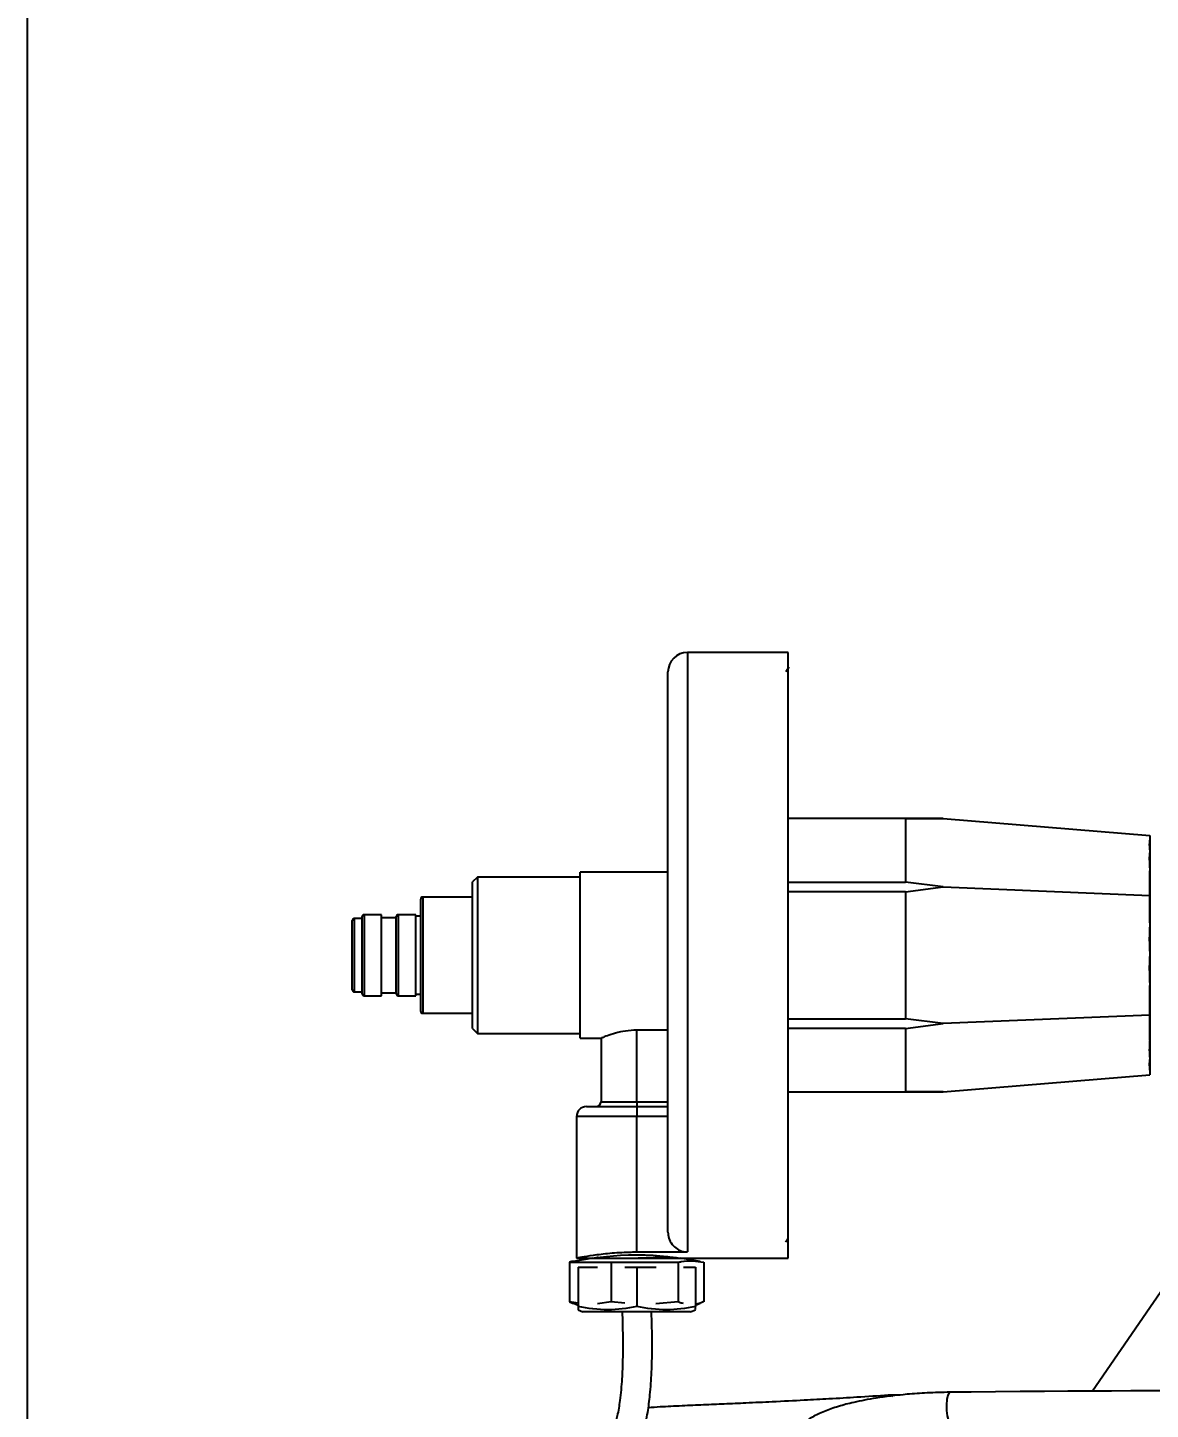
# Model space of a CAD drawing. Extents: x 150 to 4150, y 50 to 2920.
# Drawn here: x 1827.4 to 2114.6, y 2212.7 to 2566.3 of the extents above; entities that cross this region are included whole.
import ezdxf

# ---------------------------------------------------------------- set-up
doc = ezdxf.new("R2010")
doc.units = 0
doc.header["$LTSCALE"] = 10
doc.linetypes.add('SLD-KATı', pattern=[0])
doc.layers.get('0').update_dxf_attribs({"linetype": 'CONTINUOUS'})
doc.styles.add('SLDTEXTSTYLE1', font='GOTHIC.TTF', dxfattribs={"width": 0.913})
doc.dimstyles.new('SLDDIMSTYLE1', dxfattribs={"dimtxt": 35, "dimasz": 33.02, "dimexe": 0, "dimexo": 0.0625, "dimgap": 8.75, "dimtad": 1, "dimdec": 0, "dimlfac": 0.4, "dimrnd": 1e-09, "dimzin": 12, "dimtxsty": 'SLDTEXTSTYLE1', "dimsah": 1, "dimcen": 0.09, "dimazin": 3, "dimtfac": 1, "dimtdec": 0, "dimtofl": 0, "dimtmove": 0, "dimatfit": 3, "dimtolj": 1, "dimtzin": 12})

# ---------------------------------------------------------------- blocks, each defined once
blk = doc.blocks.new('_D_6')
at = {"color": 7, "linetype": 'SLD-KATı'}
for p, q in [((1827.42, 2075.93), (1827.42, 2774.35)), ((2420.73, 2483.92), (2420.73, 2774.35)), ((2420.73, 2764.35), (1827.42, 2764.35))]:
    blk.add_line(p, q, dxfattribs=at)
for points in [[(1827.42, 2764.35), (1860.44, 2759.27), (1860.44, 2769.43)], [(2420.73, 2764.35), (2387.71, 2769.43), (2387.71, 2759.27)]]:
    blk.add_solid(points, dxfattribs=at)
at = {"color": 7, "linetype": 'SLD-KATı', "insert": (2084.92, 2809.05), "char_height": 35, "attachment_point": 1, "style": 'SLDTEXTSTYLE1'}
blk.add_mtext('237', dxfattribs=at)

msp = doc.modelspace()

# ---------------------------------------------------------------- linework, layer by layer
at = {"color": 7, "linetype": 'SLD-KATı'}
for p, q in [((2021.98, 2406.41), (1996.23, 2406.41)), ((2021.98, 2251.41), (2021.98, 2406.41)), ((1991.23, 2258.06), (1991.23, 2401.41)), ((2061.6, 2363.91), (2021.98, 2363.91)), ((2051.98, 2363.89), (2021.98, 2363.89)), ((2051.98, 2363.89), (2061.6, 2363.91)), ((2051.98, 2363.89), (2051.98, 2347.64)), ((2061.6, 2363.91), (2114.48, 2359.54)), ((2114.48, 2359.54), (2114.48, 2358.53)), ((2114.48, 2358.53), (2114.48, 2355.44)), ((2114.48, 2355.44), (2114.48, 2350.47)), ((1942.48, 2348.91), (1941.23, 2347.66)), ((1968.73, 2348.91), (1942.48, 2348.91)), ((1942.48, 2348.91), (1942.48, 2308.91)), ((1991.23, 2350.16), (1968.73, 2350.16)), ((1968.73, 2307.66), (1968.73, 2350.16)), ((2114.48, 2337.22), (2114.48, 2350.47)), ((2114.48, 2350.47), (2114.48, 2344.23)), ((1941.23, 2310.16), (1941.23, 2347.66)), ((2021.98, 2347.64), (2051.98, 2347.64)), ((2051.98, 2345.16), (2021.98, 2345.16)), ((2061.6, 2346.41), (2051.98, 2347.64)), ((2051.98, 2345.16), (2061.6, 2346.41)), ((2051.98, 2345.16), (2051.98, 2312.67)), ((2061.6, 2346.41), (2114.48, 2344.23)), ((1927.98, 2314.54), (1927.98, 2343.29)), ((1941.23, 2343.79), (1928.48, 2343.79)), ((2114.48, 2344.23), (2114.48, 2336.98)), ((1910.48, 2320.04), (1910.48, 2337.79)), ((1912.98, 2338.29), (1910.98, 2338.29)), ((1912.98, 2319.04), (1912.98, 2338.79)), ((1917.98, 2339.29), (1913.48, 2339.29)), ((1917.98, 2318.54), (1917.98, 2339.29)), ((1921.73, 2338.51), (1917.98, 2338.51)), ((1921.73, 2319.04), (1921.73, 2338.79)), ((1926.73, 2339.29), (1922.23, 2339.29)), ((1926.73, 2318.54), (1926.73, 2339.29)), ((1927.98, 2338.91), (1926.73, 2338.91)), ((2114.48, 2336.98), (2114.48, 2328.91)), ((2114.48, 2328.91), (2114.48, 2320.85)), ((2114.48, 2307.11), (2114.48, 2321.13)), ((2114.48, 2320.85), (2114.48, 2313.6)), ((1910.98, 2319.54), (1912.98, 2319.54)), ((1913.48, 2318.54), (1917.98, 2318.54)), ((1917.98, 2319.31), (1921.73, 2319.31)), ((1922.23, 2318.54), (1926.73, 2318.54)), ((1926.73, 2318.91), (1927.98, 2318.91)), ((1928.48, 2314.04), (1941.23, 2314.04)), ((2114.48, 2313.6), (2061.6, 2311.41)), ((2114.48, 2313.6), (2114.48, 2307.36)), ((1941.23, 2310.16), (1942.48, 2308.91)), ((1991.23, 2309.72), (1983.23, 2309.72)), ((1983.23, 2291.41), (1983.23, 2309.72)), ((2021.98, 2312.67), (2051.98, 2312.67)), ((2051.98, 2310.19), (2021.98, 2310.19)), ((2061.6, 2311.41), (2051.98, 2312.67)), ((2051.98, 2310.19), (2061.6, 2311.41)), ((2051.98, 2310.19), (2051.98, 2293.94)), ((1942.48, 2308.91), (1968.73, 2308.91)), ((1968.73, 2307.66), (1974.19, 2307.66)), ((1974.1, 2307.7), (1974.1, 2291.41)), ((2114.48, 2307.36), (2114.48, 2302.39)), ((2114.48, 2302.39), (2114.48, 2299.3)), ((2114.48, 2299.3), (2114.48, 2298.29)), ((2061.6, 2293.91), (2114.48, 2298.29)), ((2021.98, 2293.94), (2051.98, 2293.94)), ((2021.98, 2293.91), (2061.6, 2293.91)), ((2061.6, 2293.91), (2051.98, 2293.94)), ((1970.35, 2290.16), (1983.23, 2290.16)), ((1983.23, 2291.41), (1983.23, 2290.16)), ((1983.23, 2291.41), (1991.23, 2291.41)), ((1983.23, 2290.16), (1983.23, 2287.66)), ((1983.23, 2290.16), (1991.23, 2290.16)), ((1967.85, 2287.66), (1967.85, 2251.41)), ((1983.23, 2252.96), (1983.23, 2287.66)), ((1991.23, 2287.66), (1983.23, 2287.66)), ((2128.06, 2258.5), (2099.86, 2217.33)), ((1983.23, 2252.96), (1996.23, 2252.96)), ((1966.06, 2250.34), (1976.66, 2250.34)), ((1966.06, 2250.34), (1966.06, 2240.21)), ((1972.01, 2251.41), (1967.02, 2250.54)), ((1967.85, 2251.41), (1972.01, 2251.41)), ((1972.01, 2251.41), (1994.45, 2251.41)), ((1976.66, 2250.34), (1976.66, 2240.21)), ((1976.66, 2250.34), (1993.83, 2250.34)), ((1993.23, 2251.41), (1993.23, 2251.54)), ((1993.83, 2250.34), (1993.83, 2240.21)), ((1999.44, 2250.54), (1994.45, 2251.41)), ((1994.45, 2251.41), (2021.98, 2251.41)), ((2000.39, 2250.34), (2000.39, 2240.21)), ((1968.23, 2249.09), (1973.17, 2249.09)), ((1968.23, 2249.09), (1968.23, 2238.96)), ((1980.17, 2249.09), (1983.23, 2249.09)), ((1983.23, 2249.09), (1988.17, 2249.09)), ((1983.23, 2249.09), (1983.23, 2238.96)), ((1995.17, 2249.09), (1998.23, 2249.09)), ((1998.23, 2249.09), (1998.23, 2238.96)), ((1968.23, 2239.88), (1966.06, 2240.21)), ((1967.02, 2239.81), (1968.23, 2239.37)), ((1976.66, 2240.21), (1973.16, 2239.65)), ((1980.18, 2239.87), (1976.66, 2240.21)), ((1993.83, 2240.21), (1988.15, 2239.65)), ((1998.23, 2239.37), (1999.44, 2239.81)), ((1968.23, 2238.12), (1969.48, 2237.66)), ((1983.23, 2237.66), (1969.48, 2237.66)), ((1996.98, 2237.66), (1983.23, 2237.66)), ((1996.98, 2237.66), (1998.23, 2238.12))]:
    msp.add_line(p, q, dxfattribs=at)
at = {"color": 8, "linetype": 'SLD-KATı'}
for p, q in [((1996.23, 2406.41), (1996.23, 2252.96)), ((1928.48, 2343.79), (1928.48, 2314.04)), ((1910.98, 2338.29), (1910.98, 2319.54)), ((1913.48, 2339.29), (1913.48, 2318.54)), ((1922.23, 2339.29), (1922.23, 2318.54)), ((1974.1, 2291.41), (1983.23, 2291.41)), ((1983.23, 2287.66), (1967.85, 2287.66))]:
    msp.add_line(p, q, dxfattribs=at)
at = {"color": 7, "linetype": 'SLD-KATı', "flags": 128}
for points in [[(2022.12, 2402.66), (2021.73, 2401.98), (2021.4, 2401.41)], [(1973.35, 2251.56), (1973.15, 2251.53), (1972.32, 2251.41), (1973.15, 2251.53), (1975.52, 2251.82), (1979.06, 2252.11), (1981.1, 2252.2), (1983.23, 2252.23), (1985.36, 2252.2), (1987.41, 2252.11), (1990.94, 2251.82), (1993.3, 2251.53), (1994.14, 2251.41), (1994.14, 2251.41)], [(2048.52, 2216.09), (2048.09, 2216.26), (2047.61, 2216.27)], [(2050.64, 2208.8), (2056.19, 2208.83), (2062.09, 2208.86), (2068.21, 2208.91), (2074.47, 2208.96), (2080.75, 2209.01), (2086.97, 2209.07), (2093.02, 2209.13), (2098.81, 2209.2), (2104.25, 2209.27), (2109.25, 2209.34), (2113.74, 2209.41), (2117.63, 2209.48), (2120.89, 2209.54), (2123.45, 2209.6), (2125.3, 2209.66), (2126.48, 2209.73), (2126.79, 2209.76), (2127.11, 2209.81), (2127.44, 2209.89), (2127.88, 2210.05), (2128.61, 2210.45), (2129.39, 2211.21), (2129.98, 2212.33), (2130.16, 2213.68), (2129.85, 2215.02), (2129.27, 2215.93), (2128.61, 2216.54), (2127.98, 2216.91), (2127.51, 2217.09), (2127.21, 2217.17), (2126.97, 2217.22), (2126.7, 2217.25), (2126.34, 2217.28), (2125.36, 2217.31), (2123.67, 2217.34), (2121.14, 2217.36), (2117.94, 2217.37), (2114.1, 2217.38), (2109.67, 2217.37), (2104.72, 2217.35), (2099.32, 2217.33), (2093.56, 2217.3), (2087.53, 2217.26), (2081.32, 2217.21), (2075.04, 2217.16), (2068.78, 2217.1), (2063.37, 2217.05), (2063.37, 2217.05)]]:
    msp.add_lwpolyline(points, dxfattribs=at)
at = {"color": 8, "linetype": 'SLD-KATı', "flags": 128}
msp.add_lwpolyline([(2063.37, 2217.05), (2063.13, 2216.93), (2062.8, 2216.29), (2062.55, 2215.2), (2062.44, 2213.82), (2062.48, 2212.36), (2062.66, 2211.04), (2062.95, 2210.07), (2063.31, 2209.59), (2063.45, 2209.55)], dxfattribs=at)
at = {"color": 7, "linetype": 'SLD-KATı'}
for centre, radius, start, end in [((1996.23, 2401.41), 5, 90, 180), ((1928.48, 2343.29), 0.5, 90, 180), ((1910.98, 2337.79), 0.5, 90, 180), ((1913.48, 2338.79), 0.5, 90, 180), ((1922.23, 2338.79), 0.5, 90, 180), ((1910.98, 2320.04), 0.5, 180, 270), ((1913.48, 2319.04), 0.5, 180, 270), ((1922.23, 2319.04), 0.5, 180, 270), ((1928.48, 2314.54), 0.5, 180, 270), ((1970.35, 2287.66), 2.5, 90, 180), ((1972.85, 2291.41), 1.25, 270, 0), ((2047.68, 2214.29), 1.99, 58.138, 93.2306)]:
    msp.add_arc(centre, radius, start, end, dxfattribs=at)
for points, knots in [([(2114.48, 2358.53), (2114.42, 2358.12), (2114.3, 2357.37), (2114.45, 2356.17), (2114.48, 2355.52), (2114.48, 2355.44)], [0, 0, 0, 0, 0.517457, 0.940546, 1, 1, 1, 1]), ([(2114.48, 2355.44), (2114.41, 2354.78), (2114.32, 2353.84), (2114.43, 2352.14), (2114.46, 2351.12), (2114.48, 2350.47)], [0, 0, 0, 0, 0.456166, 0.654179, 1, 1, 1, 1]), ([(2114.48, 2336.98), (2114.42, 2335.6), (2114.3, 2333.11), (2114.45, 2330.39), (2114.48, 2329.08), (2114.48, 2328.91)], [0, 0, 0, 0, 0.5174569, 0.9405476, 1, 1, 1, 1]), ([(2114.48, 2328.91), (2114.41, 2327.67), (2114.32, 2325.9), (2114.43, 2323.2), (2114.46, 2321.77), (2114.48, 2320.85)], [0, 0, 0, 0, 0.456164, 0.654173, 1, 1, 1, 1]), ([(1983.23, 2309.72), (1982.26, 2309.68), (1980.32, 2309.59), (1977.69, 2308.98), (1975.6, 2308.29), (1974.28, 2307.74), (1974.22, 2307.71), (1974.19, 2307.7)], [0, 0, 0, 0, 0.201023, 0.401573, 0.614163, 0.836481, 1, 1, 1, 1]), ([(2114.48, 2307.36), (2114.42, 2306.4), (2114.3, 2304.65), (2114.45, 2303.14), (2114.48, 2302.47), (2114.48, 2302.39)], [0, 0, 0, 0, 0.517462, 0.940547, 1, 1, 1, 1]), ([(2114.48, 2302.39), (2114.41, 2301.81), (2114.32, 2300.97), (2114.43, 2299.98), (2114.46, 2299.56), (2114.48, 2299.3)], [0, 0, 0, 0, 0.456164, 0.654177, 1, 1, 1, 1]), ([(1991.23, 2258.06), (1991.24, 2257.82), (1991.28, 2256.98), (1991.73, 2255.6), (1992.81, 2254.2), (1994.27, 2253.26), (1995.49, 2252.97), (1996.14, 2252.96), (1996.23, 2252.96)], [0, 0, 0, 0, 0.094405, 0.316711, 0.537051, 0.753244, 0.965023, 1, 1, 1, 1]), ([(2021.35, 2255.45), (2021.43, 2255.58), (2021.64, 2255.94), (2021.84, 2256.3), (2021.97, 2256.52)], [0, 0, 0, 0, 0.368937, 1, 1, 1, 1]), ([(1968.04, 2251.45), (1967.99, 2251.44), (1967.77, 2251.4), (1969.13, 2251.67), (1971.98, 2252.15), (1976.22, 2252.68), (1980.22, 2252.93), (1982.59, 2252.95), (1983.23, 2252.96)], [0, 0, 0, 0, 0.067967, 0.278258, 0.489889, 0.705142, 0.9208, 1, 1, 1, 1]), ([(1967.05, 2250.51), (1966.99, 2250.51), (1966.66, 2250.52), (1966.34, 2250.42), (1966.06, 2250.34)], [0, 0, 0, 0, 0.1724006, 1, 1, 1, 1]), ([(1983.23, 2251.41), (1984.52, 2251.47), (1987.11, 2251.57), (1989.96, 2251.7), (1990.91, 2251.77), (1991.18, 2251.79)], [0, 0, 0, 0, 0.415551, 0.831111, 1, 1, 1, 1]), ([(1993.83, 2250.34), (1994.1, 2250.4), (1996.28, 2250.89), (1998.47, 2250.6), (2000.39, 2250.34)], [0, 0, 0, 0, 0.124535, 1, 1, 1, 1]), ([(1966.06, 2240.21), (1966.31, 2240.08), (1966.64, 2239.91), (1966.97, 2239.86), (1967.05, 2239.84)], [0, 0, 0, 0, 0.761185, 1, 1, 1, 1]), ([(1968.23, 2238.96), (1968.23, 2238.85), (1968.23, 2238.34), (1968.23, 2238.25), (1968.23, 2238.18)], [0, 0, 0, 0, 0.229984, 1, 1, 1, 1]), ([(1983.23, 2238.96), (1980.77, 2238.55), (1975.77, 2237.7), (1970.77, 2238.54), (1968.23, 2238.96)], [0, 0, 0, 0, 0.4912164, 1, 1, 1, 1]), ([(1998.23, 2238.96), (1995.77, 2238.55), (1990.77, 2237.7), (1985.77, 2238.54), (1983.23, 2238.96)], [0, 0, 0, 0, 0.491209, 1, 1, 1, 1]), ([(1995.17, 2239.78), (1994.97, 2239.81), (1994.52, 2239.86), (1994.07, 2240.09), (1993.83, 2240.21)], [0, 0, 0, 0, 0.439305, 1, 1, 1, 1]), ([(2000.39, 2240.21), (2000.35, 2240.19), (1999.63, 2239.85), (1998.91, 2239.72), (1998.23, 2239.59)], [0, 0, 0, 0, 0.060746, 1, 1, 1, 1]), ([(1998.23, 2238.19), (1998.23, 2238.26), (1998.23, 2238.34), (1998.23, 2238.85), (1998.23, 2238.96)], [0, 0, 0, 0, 0.770006, 1, 1, 1, 1]), ([(1979.51, 2237.66), (1979.57, 2235.57), (1979.7, 2231.47), (1979.67, 2225.73), (1979.46, 2220.2), (1979.03, 2215.34), (1978.35, 2211.25), (1977.6, 2208.38), (1976.54, 2205.58), (1975.42, 2203.78), (1974.38, 2202.44), (1973.92, 2201.88), (1973, 2200.83), (1971.96, 2199.53), (1970.71, 2197.62), (1969.8, 2195.83), (1968.85, 2193.38), (1968.39, 2190.57), (1968.91, 2187.82), (1970.08, 2185.67), (1971.98, 2183.54), (1975.36, 2181.26), (1980.7, 2178.88), (1986.91, 2176.9), (1992.55, 2175.48), (1997.44, 2174.43), (2002.46, 2173.5), (2008.39, 2172.58), (2015.05, 2171.77), (2022.19, 2171.13), (2030.3, 2170.67), (2035.5, 2170.68), (2038.31, 2170.69)], [0, 0, 0, 0, 0.045894, 0.0900795, 0.1263228, 0.1690986, 0.2016194, 0.2269321, 0.2476128, 0.2886326, 0.2990787, 0.3042728, 0.3095306, 0.3306073, 0.3419319, 0.3589627, 0.3766427, 0.403509, 0.4291827, 0.4477725, 0.464705, 0.5026358, 0.5505261, 0.6077647, 0.6555198, 0.6826398, 0.7197892, 0.7689144, 0.8141075, 0.8669529, 0.9283169, 1, 1, 1, 1]), ([(2038.18, 2178.19), (2035.65, 2178.18), (2030.92, 2178.17), (2023.57, 2178.55), (2017.03, 2179.1), (2010.82, 2179.82), (2005.18, 2180.65), (2000.28, 2181.52), (1995.63, 2182.47), (1990.48, 2183.7), (1984.8, 2185.4), (1980.49, 2187.13), (1977.98, 2188.55), (1976.78, 2189.44), (1976.12, 2190.19), (1976.02, 2190.57), (1976.12, 2191.3), (1976.42, 2192.15), (1976.88, 2193.24), (1977.48, 2194.29), (1978.14, 2195.23), (1978.95, 2196.23), (1979.75, 2197.2), (1981.29, 2199.08), (1982.69, 2201.24), (1984.06, 2204.12), (1985.2, 2207.61), (1986.08, 2211.74), (1986.71, 2216.72), (1987.11, 2222.64), (1987.24, 2229.78), (1987.09, 2234.97), (1987.01, 2237.66)], [0, 0, 0, 0, 0.069919, 0.130146, 0.182452, 0.227703, 0.277793, 0.316818, 0.3458, 0.391851, 0.446126, 0.495939, 0.515993, 0.53256, 0.545612, 0.563369, 0.575575, 0.588834, 0.600454, 0.609657, 0.618099, 0.626864, 0.642849, 0.660366, 0.69022, 0.720567, 0.752646, 0.793054, 0.830896, 0.877599, 0.936285, 1, 1, 1, 1]), ([(2047.57, 2216.28), (2044.94, 2216.1), (2040.11, 2215.78), (2032.88, 2215.35), (2025.7, 2214.96), (2018.6, 2214.61), (2011.67, 2214.29), (2005.75, 2214.04), (2000.23, 2213.8), (1994.67, 2213.55), (1989.83, 2213.32), (1987.2, 2213.15), (1986.2, 2213.09)], [0, 0, 0, 0, 0.1546269, 0.2840814, 0.3925694, 0.5237005, 0.6255866, 0.7058021, 0.7816411, 0.8616312, 0.947385, 1, 1, 1, 1]), ([(2063.37, 2217.05), (2061.4, 2217.01), (2057.58, 2216.92), (2051.06, 2216.45), (2044.67, 2215.66), (2039.01, 2214.56), (2034.68, 2213.42), (2031.16, 2212.19), (2028.11, 2210.74), (2025.84, 2209.2), (2024.15, 2207.26), (2023.27, 2205.37), (2023.18, 2202.82), (2024.21, 2200.63), (2025.59, 2199.18), (2026.95, 2198.58), (2027.53, 2198.32)], [0, 0, 0, 0, 0.070959, 0.13735, 0.255056, 0.352792, 0.432034, 0.516773, 0.600433, 0.683416, 0.741853, 0.795845, 0.844363, 0.896, 0.955597, 1, 1, 1, 1]), ([(2050.62, 2216.3), (2049.96, 2216.3), (2049, 2216.29), (2048.1, 2216.29), (2047.82, 2216.29)], [0, 0, 0, 0, 0.686551, 1, 1, 1, 1])]:
    msp.add_open_spline(points, degree=3, knots=knots, dxfattribs=at)

# ---------------------------------------------------------------- dimensions: what is measured, and where the dimension line sits
dim = msp.add_linear_dim(base=(1827.42, 2764.35), p1=(2420.73, 2473.92), p2=(1827.42, 2065.93), dimstyle='SLDDIMSTYLE1', dxfattribs=at)
dim.commit()
dim.dimension.update_dxf_attribs({"geometry": '_D_6', "text_midpoint": (2123.71, 2764.35), "dimtype": 160})

doc.saveas('drawing.dxf')
